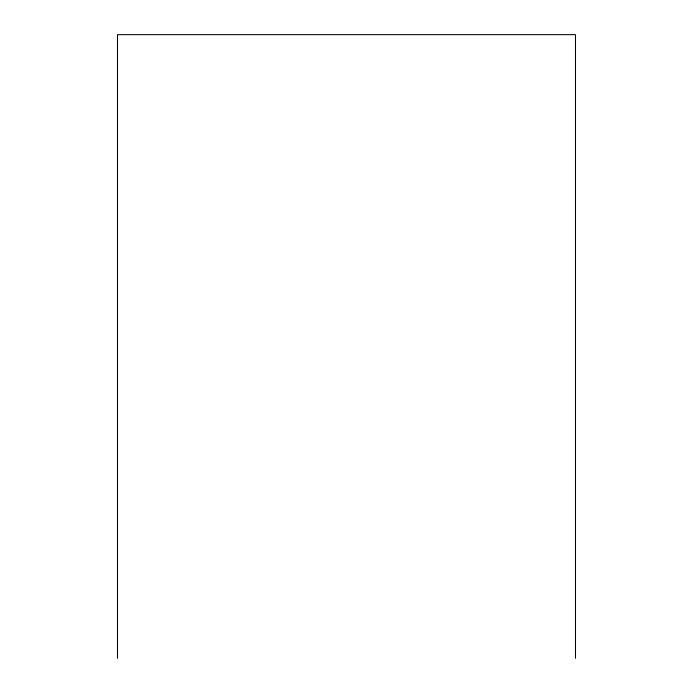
<?xml version="1.0" encoding="UTF-8"?>
<svg xmlns="http://www.w3.org/2000/svg" width="693" height="693" viewBox="0 0 693 693"><rect width="100%" height="100%" fill="white"/><g stroke="black" fill="none" stroke-linecap="round" stroke-linejoin="round"><path stroke-width="1.04" d="M575.493 658.35L575.493 34.65L117.507 34.65L117.507 658.35"/></g></svg>
